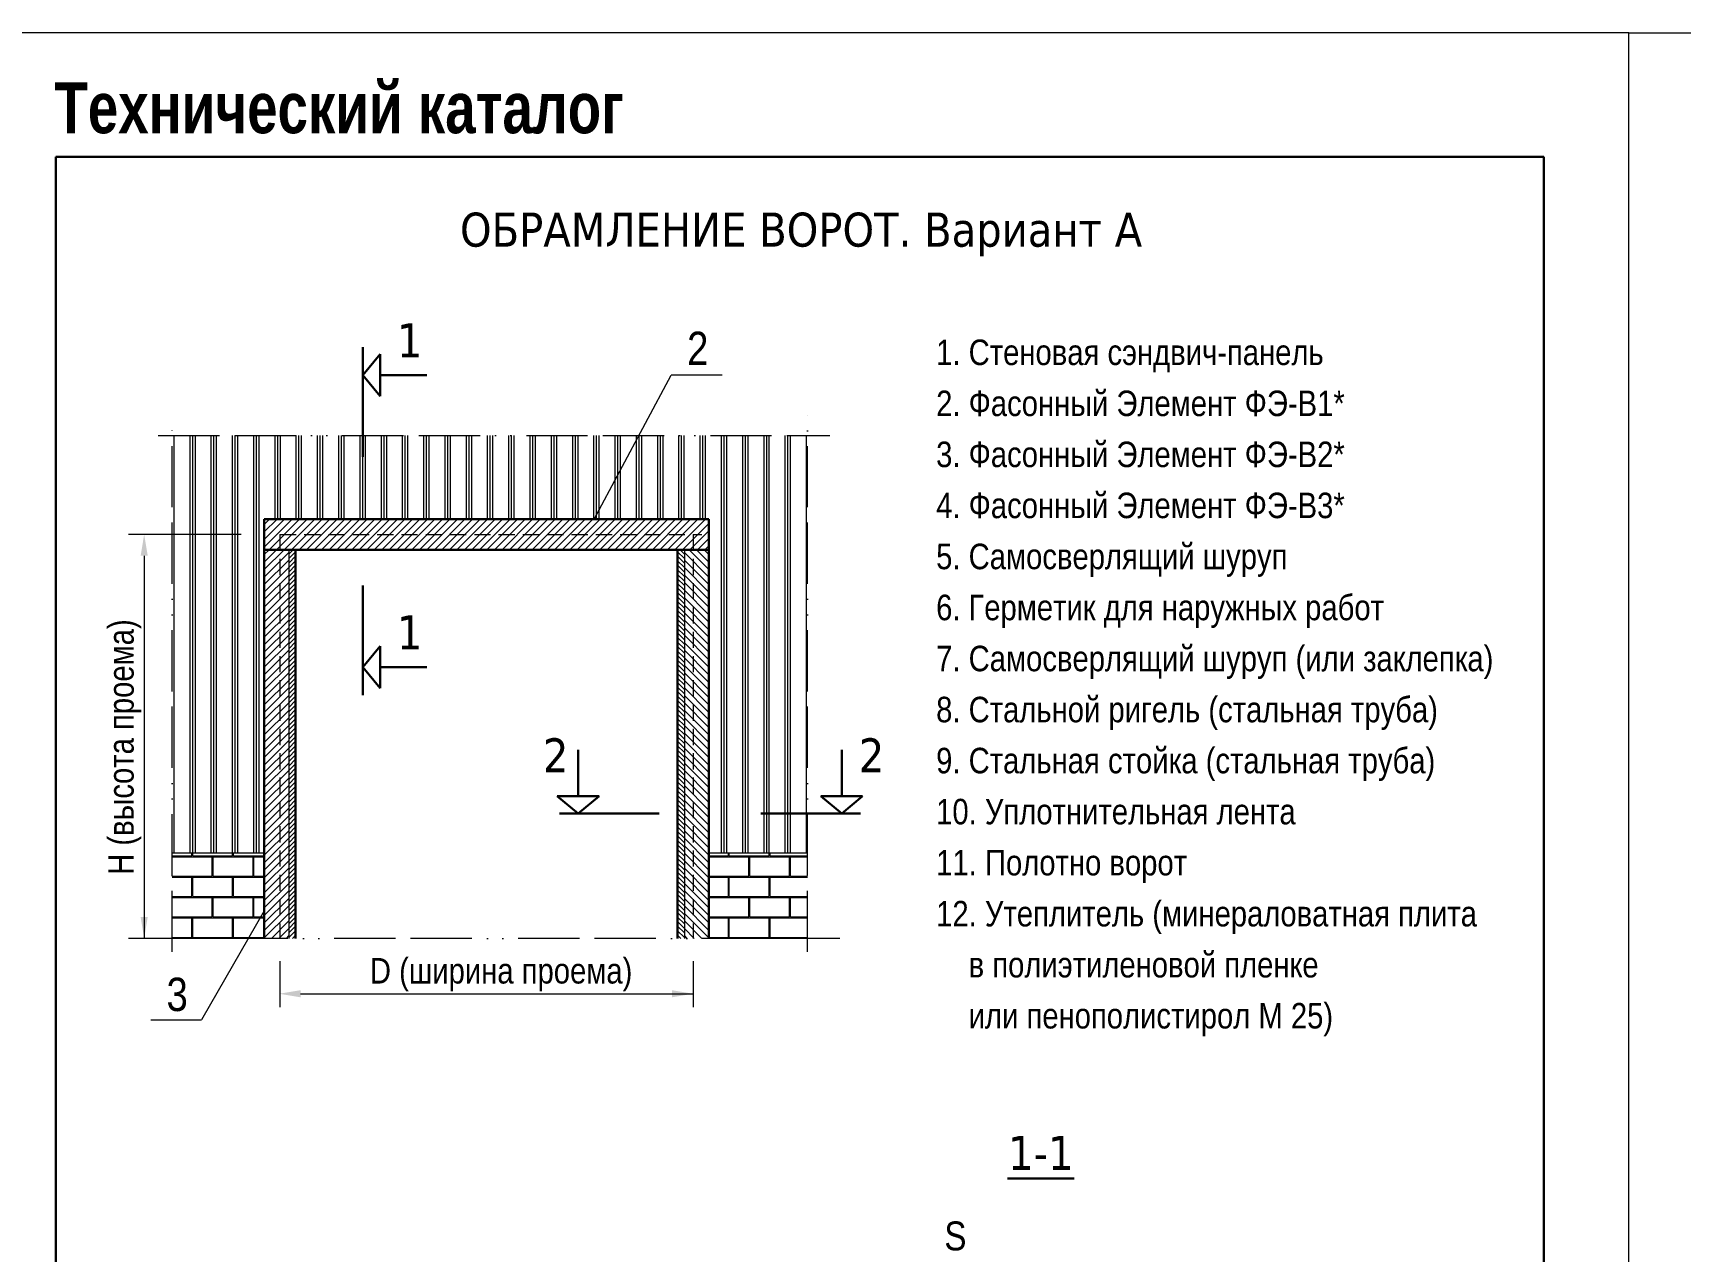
# Model space of a CAD drawing. Extents: x 5821 to 16321, y -13531 to 5774.
# Drawn here: x 14333 to 15301, y 2830 to 3546 of the extents above; entities that cross this region are included whole.
import ezdxf
from ezdxf.enums import TextEntityAlignment as Align

# ---------------------------------------------------------------- set-up
doc = ezdxf.new("R2010")
doc.units = 0
doc.header["$LTSCALE"] = 3
doc.linetypes.add('ACAD_ISO13W100', pattern=[36, 12, -3, 12, -3, 0, -3, 0, -3])
doc.linetypes.add('HIDDEN2', pattern=[4.7625, 3.175, -1.5875])
doc.layers.get('0').update_dxf_attribs({"linetype": 'CONTINUOUS', "lineweight": 30})
for name, color, linetype, lineweight in [('new_fill', 8, 'CONTINUOUS', 13), ('RAZMER', 7, 'CONTINUOUS', 9), ('Нащельники', 1, 'CONTINUOUS', 30)]:
    doc.layers.add(name, color=color, linetype=linetype, lineweight=lineweight)
doc.layers.add('Прогон', color=7, linetype='CONTINUOUS')
doc.styles.get("Standard").update_dxf_attribs({"font": 'TAHOMA.TTF'})
doc.styles.add('style1', font='ARIALN.TTF')
doc.styles.add('style2', font='impact.TTF')
pattern_1 = [(45, (5978.204, -4504.0305), (-2.2097087, 2.2097087), [])]

msp = doc.modelspace()

# ---------------------------------------------------------------- hatches: boundary and pattern name
at = {"layer": 'new_fill'}
h = msp.add_hatch(dxfattribs=at)
h.set_pattern_fill('PLAST', color=256, scale=50, angle=90, style=0)
h.set_pattern_definition([(90, (5978.204, -4504.03), (-12.5, 8e-16), []), (90, (5976.642, -4504.03), (-12.5, 8e-16), []), (90, (5975.079, -4504.03), (-12.5, 8e-16), [])])
h.paths.add_polyline_path([(14468.75, 3260.42), (14662.63, 3260.42), (14689.07, 3309.69), (14414.67, 3309.69), (14414.67, 3064.01), (14468.75, 3064.01)])
h.paths.add_polyline_path([(14730.16, 3064.01), (14788.15, 3064.01), (14788.15, 3309.69), (14689.07, 3309.69), (14662.63, 3260.42), (14730.16, 3260.42)])
h.paths.add_polyline_path([(14401.29, 3046.43), (14401.29, 3206.5), (14371.79, 3206.5), (14371.79, 3046.43)], flags=9)
h = msp.add_hatch(dxfattribs=at)
h.set_pattern_fill('ANSI31', color=1, scale=25, style=0)
h.set_pattern_definition(pattern_1)
h.paths.add_polyline_path([(14720.95, 3251.42), (14720.95, 3242.42), (14730.16, 3242.42), (14730.16, 3260.42), (14468.75, 3260.42), (14468.75, 3242.42), (14477.96, 3242.42), (14477.96, 3251.42)])
h.paths.add_polyline_path([(14720.95, 3242.42), (14720.95, 3251.42), (14477.96, 3251.42), (14477.96, 3242.42)], flags=17)
h = msp.add_hatch(dxfattribs=at)
h.set_pattern_fill('ANSI31', color=1, scale=25, style=0)
h.set_pattern_definition(pattern_1)
h.paths.add_polyline_path([(14477.96, 3242.42), (14468.75, 3242.42), (14468.75, 3014.01), (14477.96, 3014.01)])
h.paths.add_polyline_path([(14483.17, 3242.42), (14477.96, 3242.42), (14477.96, 3014.01), (14483.17, 3014.01)])
h = msp.add_hatch(dxfattribs=at)
h.set_pattern_fill('ANSI31', color=1, scale=15, style=0)
h.set_pattern_definition([(45, (5978.2041, -4504.0305), (-1.3258252, 1.3258252), [])])
h.paths.add_polyline_path([(14487.17, 3242.42), (14483.17, 3242.42), (14483.17, 3014.01), (14487.17, 3014.01)])
h = msp.add_hatch(dxfattribs=at)
h.set_pattern_fill('ANSI31', color=1, scale=15, style=0)
h.set_pattern_definition([(135, (23220.7076, -4504.0305), (1.3258252, 1.3258252), [])])
h.paths.add_polyline_path([(14711.75, 3242.42), (14715.75, 3242.42), (14715.75, 3014.01), (14711.75, 3014.01)])
h = msp.add_hatch(dxfattribs=at)
h.set_pattern_fill('ANSI31', color=1, scale=25, style=0)
h.set_pattern_definition([(135, (23220.7076, -4504.0305), (2.2097087, 2.2097087), [])])
h.paths.add_polyline_path([(14720.95, 3242.42), (14730.16, 3242.42), (14730.16, 3014.01), (14720.95, 3014.01)])
h.paths.add_polyline_path([(14715.75, 3242.42), (14720.95, 3242.42), (14720.95, 3014.01), (14715.75, 3014.01)])
h = msp.add_hatch(dxfattribs=at)
h.set_pattern_fill('AR-B816C', color=256, scale=1.5, style=0)
h.set_pattern_definition([(0, (14414.671, 3014.014), (12, 12), [23.4375, -0.5625]), (0, (14402.671, 3014.577), (12, 12), [23.4375, -0.5625]), (90, (14414.671, 3014.014), (-12, 12), [-12.5625, 11.4375]), (90, (14414.109, 3014.014), (-12, 12), [-12.5625, 11.4375])])
h.paths.add_polyline_path([(14448.75, 3064.01), (14414.67, 3064.01), (14414.67, 3014.01), (14448.75, 3014.01)])
h.paths.add_polyline_path([(14468.75, 3064.01), (14448.75, 3064.01), (14448.75, 3014.01), (14459.39, 3014.01), (14468.75, 3030.26)])
h.paths.add_polyline_path([(14468.75, 3030.26), (14459.39, 3014.01), (14468.75, 3014.01)])
h = msp.add_hatch(dxfattribs=at)
h.set_pattern_fill('AR-B816C', color=256, scale=1.5, style=0)
h.set_pattern_definition([(0, (14730.161, 3014.014), (12, 12), [23.4375, -0.5625]), (0, (14718.161, 3014.577), (12, 12), [23.4375, -0.5625]), (90, (14730.161, 3014.014), (-12, 12), [-12.5625, 11.4375]), (90, (14729.599, 3014.014), (-12, 12), [-12.5625, 11.4375])])
h.paths.add_polyline_path([(14788.15, 3064.01), (14730.16, 3064.01), (14730.16, 3014.01), (14788.15, 3014.01)])

# ---------------------------------------------------------------- linework, layer by layer
at = {"color": 1}
for p, q in [((14346.09, 3473.41), (14346.09, 2061.26)), ((14346.09, 3473.41), (15221.09, 3473.41)), ((15221.09, 3473.41), (15221.09, 2111.26))]:
    msp.add_line(p, q, dxfattribs=at)
for p, q in [((14526.74, 3297.04), (14526.74, 3361.46)), ((14526.74, 3345.08), (14536.98, 3357.42)), ((14536.98, 3332.73), (14536.98, 3357.42)), ((14526.74, 3345.08), (14536.98, 3332.73)), ((14536.98, 3345.08), (14564.27, 3345.08)), ((14526.74, 3221.46), (14526.74, 3157.04)), ((14526.74, 3173.42), (14536.98, 3185.76)), ((14536.98, 3185.76), (14536.98, 3161.08)), ((14526.74, 3173.42), (14536.98, 3161.08)), ((14536.98, 3173.42), (14564.27, 3173.42)), ((14653.38, 3097.61), (14653.38, 3124.9)), ((14808.25, 3097.61), (14808.25, 3124.9)), ((14653.38, 3087.37), (14641.04, 3097.61)), ((14641.04, 3097.61), (14665.73, 3097.61)), ((14653.38, 3087.37), (14665.73, 3097.61)), ((14808.25, 3087.37), (14795.91, 3097.61)), ((14820.59, 3097.61), (14795.91, 3097.61)), ((14808.25, 3087.37), (14820.59, 3097.61)), ((14700.98, 3087.37), (14642.3, 3087.37)), ((14760.66, 3087.37), (14819.34, 3087.37)), ((14905.81, 2872.88), (14944.91, 2872.88))]:
    msp.add_line(p, q)
at = {"layer": 'RAZMER'}
for p, q in [((14662.63, 3260.42), (14708.07, 3345.08)), ((14737.93, 3345.08), (14708.07, 3345.08)), ((14455.1, 3251.42), (14388.95, 3251.42)), ((14398.12, 3238.92), (14398.12, 3014.01)), ((14468.75, 3064.01), (14414.67, 3064.01)), ((14788.15, 3064.01), (14730.16, 3064.01)), ((14468.75, 3030.26), (14431.83, 2966.16)), ((14455.1, 3014.01), (14388.95, 3014.01)), ((14477.96, 3000.61), (14477.96, 2973.59)), ((14720.95, 3000.61), (14720.95, 2973.59)), ((14490.06, 2981.45), (14720.95, 2981.45)), ((14401.97, 2966.16), (14431.83, 2966.16))]:
    msp.add_line(p, q, dxfattribs=at)
at = {"layer": 'RAZMER', "linetype": 'ACAD_ISO13W100'}
for p, q in [((14788.15, 3006.01), (14788.15, 3325.5)), ((14414.67, 3006.01), (14414.67, 3319.54)), ((14406.44, 3309.69), (14801.2, 3309.69)), ((14807.21, 3014.01), (14405.38, 3014.01))]:
    msp.add_line(p, q, dxfattribs=at)
at = {"layer": 'RAZMER', "linetype": 'HIDDEN2'}
for p, q in [((14477.96, 3251.42), (14477.96, 3014.01)), ((14477.96, 3251.42), (14725.95, 3251.42)), ((14720.95, 3251.42), (14720.95, 3014.01))]:
    msp.add_line(p, q, dxfattribs=at)
at = {"layer": 'RAZMER'}
for points in [[(15271.09, 3546.26), (14221.09, 3546.26), (14221.09, 2061.26), (15271.09, 2061.26)], [(15271.09, 3546.26), (16321.09, 3546.26), (16321.09, 2061.26), (15271.09, 2061.26)]]:
    msp.add_lwpolyline(points, close=True, dxfattribs=at)
for points in [[(14396.04, 3238.92), (14400.21, 3238.92), (14398.12, 3251.42)], [(14396.04, 3026.51), (14400.21, 3026.51), (14398.12, 3014.01)], [(14490.06, 2983.53), (14490.06, 2979.36), (14477.56, 2981.45)], [(14708.45, 2983.53), (14708.45, 2979.36), (14720.95, 2981.45)]]:
    msp.add_solid(points, dxfattribs=at)
at = {"layer": 'Нащельники'}
for p, q in [((14468.75, 3260.42), (14730.16, 3260.42)), ((14468.75, 3260.42), (14468.75, 3014.01)), ((14730.16, 3260.42), (14730.16, 3014.01)), ((14468.75, 3242.42), (14730.16, 3242.42)), ((14487.17, 3242.42), (14487.17, 3014.01)), ((14711.75, 3242.42), (14711.75, 3014.01))]:
    msp.add_line(p, q, dxfattribs=at)
at = {"layer": 'Нащельники', "lineweight": 18}
for p, q in [((14483.17, 3242.42), (14483.17, 3014.01)), ((14715.75, 3242.42), (14715.75, 3014.01))]:
    msp.add_line(p, q, dxfattribs=at)

# ---------------------------------------------------------------- texts
msp.add_text('ОБРАМЛЕНИЕ ВОРОТ. Вариант А', height=20).set_placement((14784.39, 3430.65), align=Align.MIDDLE_CENTER)
for p in [(14546.73, 3355.52), (14546.73, 3183.86)]:
    msp.add_text('1', height=20).set_placement(p)
at = {"style": 'style1'}
for s, height, p in [('2', 19.61, (14717.38, 3351.02)), ('1. Стеновая сэндвич-панель', 15, (14863.8, 3351.02)), ('2. Фасонный Элемент ФЭ-В1*', 15, (14863.8, 3321.02)), ('3. Фасонный Элемент ФЭ-В2*', 15, (14863.8, 3291.02)), ('4. Фасонный Элемент ФЭ-В3*', 15, (14863.8, 3261.02)), ('5. Самосверлящий шуруп', 15, (14863.8, 3231.02)), ('6. Герметик для наружных работ', 15, (14863.8, 3201.02)), ('7. Самосверлящий шуруп (или заклепка)', 15, (14863.8, 3171.02)), ('8. Стальной ригель (стальная труба)', 15, (14863.8, 3141.02)), ('9. Стальная стойка (стальная труба)', 15, (14863.8, 3111.02)), ('10. Уплотнительная лента', 15, (14863.8, 3081.02)), ('11. Полотно ворот', 15, (14863.8, 3051.02)), ('12. Утеплитель (минераловатная плита', 15, (14863.8, 3021.02)), ('    в полиэтиленовой пленке', 15, (14863.8, 2991.02)), ('3', 19.61, (14411.28, 2971.28)), ('    или пенополистирол М 25)', 15, (14863.8, 2961.02))]:
    msp.add_text(s, height=height, dxfattribs=at).set_placement(p)
for s, p in [('2', (14640.08, 3111.61)), ('2', (14825.77, 3111.61)), ('1-1', (14925.36, 2877.88))]:
    msp.add_text(s, height=20).set_placement(p, align=Align.CENTER)
at = {"insert": (14875.14, 2838.95), "char_height": 17, "attachment_point": 5, "style": 'style1'}
msp.add_mtext('\\A1;S', dxfattribs=at)
at = {"layer": 'new_fill', "style": 'style2'}
msp.add_text('Технический каталог', height=30, dxfattribs=at).set_placement((14345.3, 3487.31))
at = {"layer": 'Прогон', "style": 'style1'}
msp.add_text('Н (высота проема)', height=15, rotation=90, dxfattribs=at).set_placement((14391.96, 3126.46), align=Align.CENTER)
msp.add_text('D (ширина проема)', height=15, dxfattribs=at).set_placement((14608.01, 2987.45), align=Align.CENTER)

doc.saveas('drawing.dxf')
